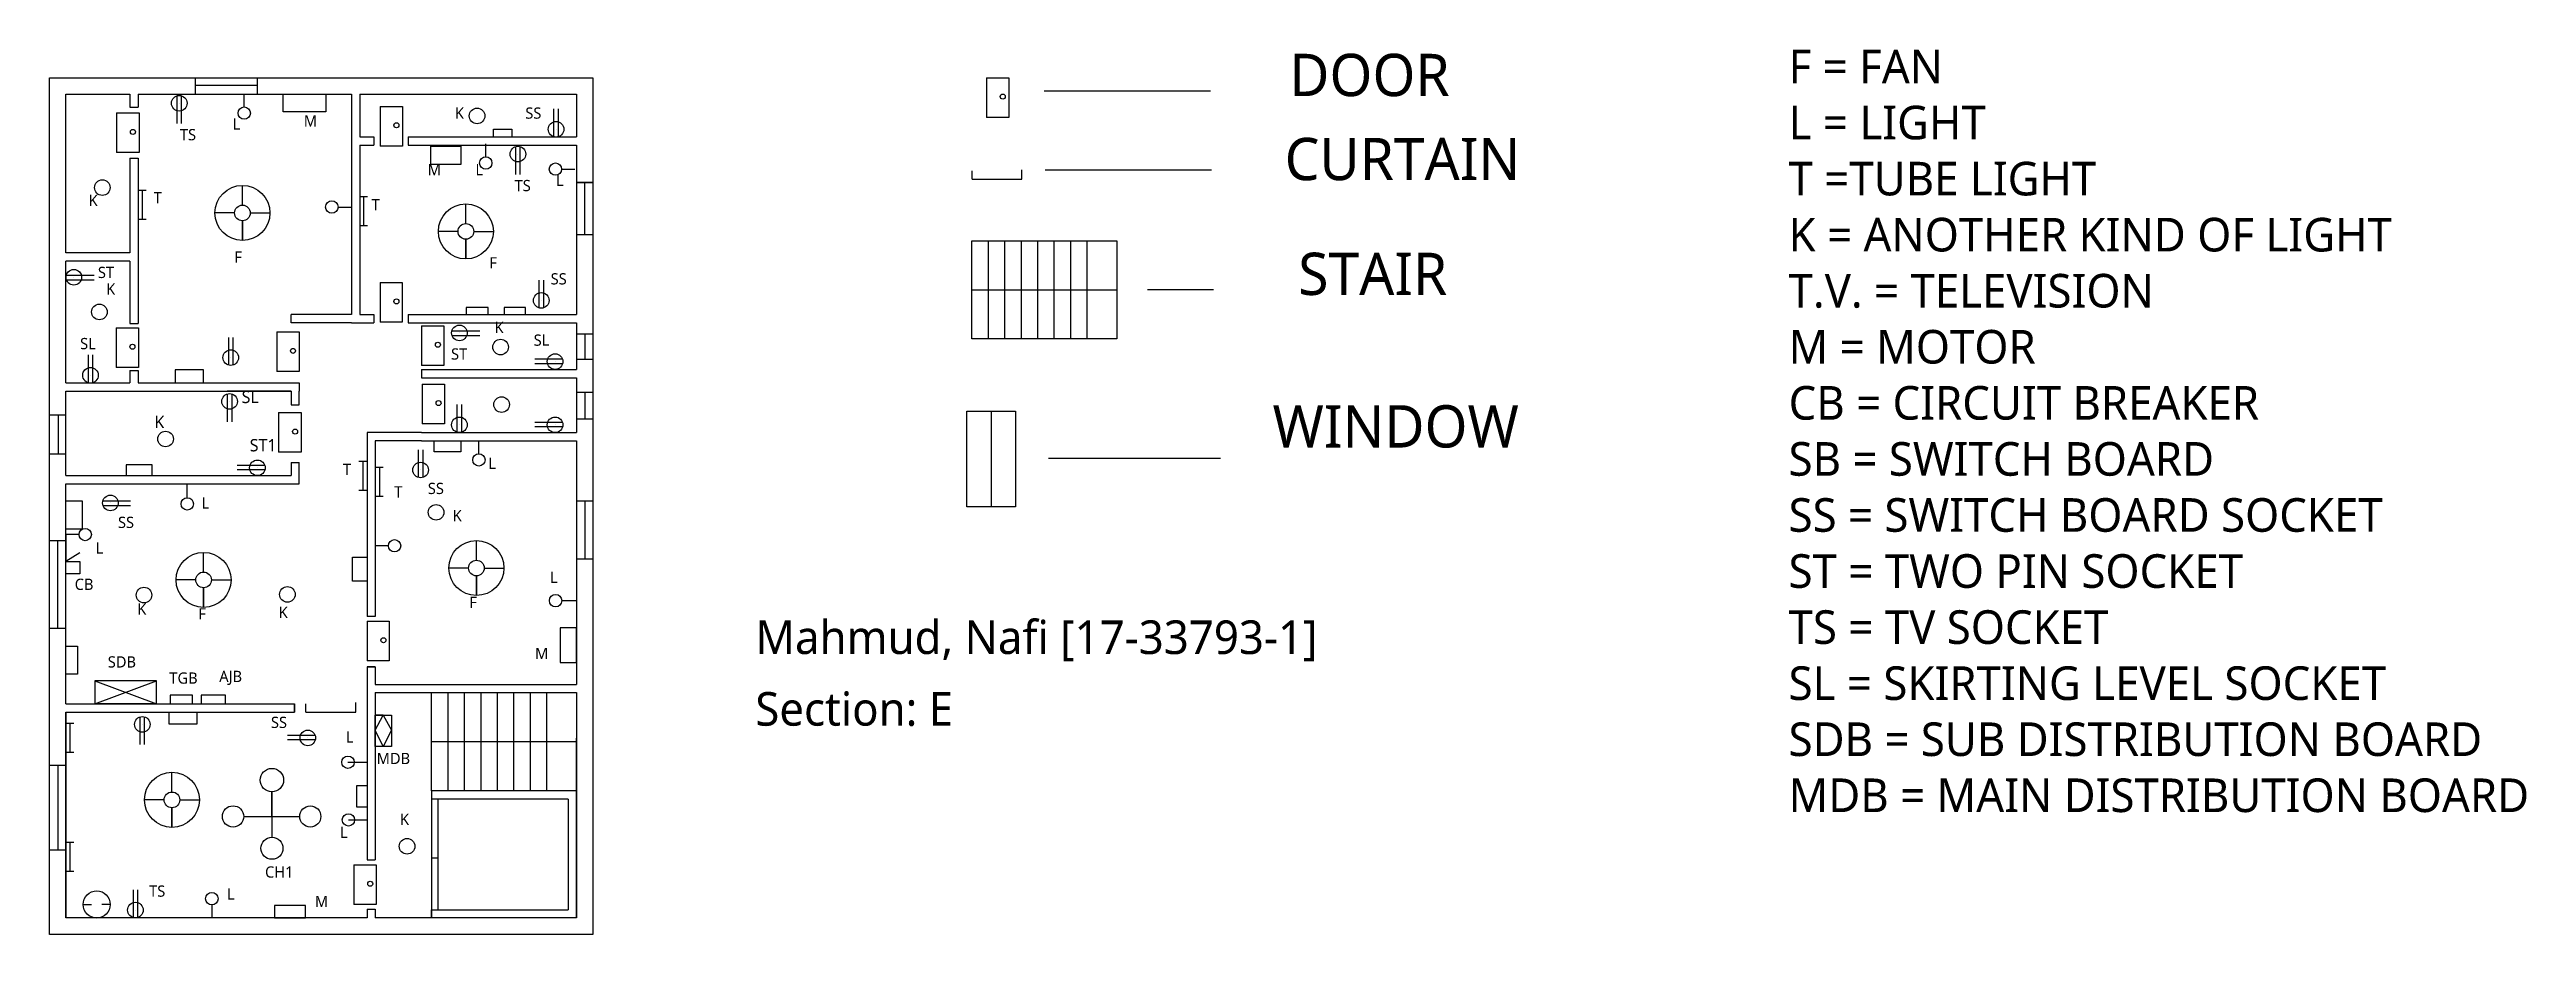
# Model space of a CAD drawing. Header units: inches. Extents: x 15 to 165, y -25 to 29.
import ezdxf

# ---------------------------------------------------------------- set-up
doc = ezdxf.new("R2010")
doc.units = ezdxf.units.IN
doc.header["$MEASUREMENT"] = 0
doc.styles.get("Standard").update_dxf_attribs({"font": 'Yu Gothic.ttf'})

# ---------------------------------------------------------------- blocks, each defined once
blk = doc.blocks.new('A$C4D064DB7')
for p, q in [((0, 2.41), (0, 0)), ((0, 2.41), (1.35, 2.41)), ((1.35, 2.41), (1.35, 0)), ((1.35, 0), (0, 0))]:
    blk.add_line(p, q)
blk.add_circle((0.99, 1.26), 0.153)
blk = doc.blocks.new('A$C2431727E')
blk.add_line((0.38, 0.38), (1.54, 0.38))
blk.add_circle((0.38, 0.38), 0.376)

msp = doc.modelspace()

# ---------------------------------------------------------------- linework, layer by layer
for p, q in [((23.91, 26.46), (23.91, 27.46)), ((27.69, 26.46), (27.69, 27.46)), ((71.96, 27.45), (71.96, 25.05)), ((71.96, 27.45), (73.32, 27.45)), ((73.32, 27.45), (73.32, 25.05)), ((19.94, 26.46), (19.94, 25.67)), ((19.94, 25.67), (20.44, 25.67)), ((20.44, 26.46), (20.44, 25.67)), ((22.78, 26.36), (22.78, 25.23)), ((22.93, 25.91), (22.93, 25.91)), ((22.93, 25.91), (22.93, 25.91)), ((23.05, 26.37), (23.05, 25.22)), ((23.91, 27), (27.69, 27)), ((26.88, 25.69), (26.88, 26.48)), ((33.39, 26.46), (33.39, 13.08)), ((33.89, 26.46), (33.89, 23.86)), ((33.89, 26.46), (33.89, 26.46)), ((33.89, 26.46), (33.89, 26.46)), ((33.89, 26.46), (33.89, 26.46)), ((35.13, 25.71), (35.13, 23.31)), ((35.13, 25.71), (36.49, 25.71)), ((36.49, 25.71), (36.49, 23.31)), ((75.47, 26.66), (85.57, 26.66)), ((19.13, 25.32), (19.13, 22.91)), ((19.13, 25.32), (20.49, 25.32)), ((20.49, 25.32), (20.49, 22.91)), ((22.78, 25.23), (22.78, 24.68)), ((23.05, 25.22), (23.05, 24.68)), ((42.01, 23.86), (42.01, 24.33)), ((42.01, 24.33), (43.13, 24.33)), ((43.13, 24.33), (43.13, 23.86)), ((45.69, 25.02), (45.69, 25.56)), ((45.69, 23.87), (45.69, 25.02)), ((45.82, 24.33), (45.82, 24.33)), ((45.82, 24.33), (45.82, 24.33)), ((45.97, 25.02), (45.97, 25.56)), ((45.97, 23.88), (45.97, 25.02)), ((73.32, 25.05), (71.96, 25.05)), ((20.49, 22.91), (19.13, 22.91)), ((19.94, 22.58), (20.44, 22.58)), ((19.94, 22.58), (19.94, 16.82)), ((20.44, 22.58), (20.44, 16.82)), ((33.89, 23.86), (34.76, 23.86)), ((33.89, 23.36), (34.76, 23.36)), ((33.89, 23.36), (33.89, 13.08)), ((34.76, 23.86), (34.76, 23.36)), ((36.49, 23.31), (35.13, 23.31)), ((36.84, 23.86), (36.84, 23.36)), ((36.84, 23.86), (47.05, 23.86)), ((36.84, 23.36), (47.05, 23.36)), ((41.55, 22.66), (41.55, 23.45)), ((43.35, 23.27), (43.35, 22.13)), ((43.5, 22.82), (43.5, 22.82)), ((43.5, 22.82), (43.5, 22.82)), ((43.62, 23.27), (43.62, 22.12)), ((43.35, 22.13), (43.35, 21.59)), ((43.62, 22.12), (43.62, 21.59)), ((46.15, 21.91), (46.95, 21.91)), ((47.05, 21.1), (48.05, 21.1)), ((48.05, 21.1), (47.05, 21.1)), ((47.55, 21.1), (47.55, 17.94)), ((48.05, 21.1), (48.05, 21.1)), ((71.09, 21.3), (71.09, 21.8)), ((71.09, 21.3), (74.11, 21.3)), ((74.11, 21.3), (74.11, 21.87)), ((75.53, 21.87), (85.63, 21.87)), ((20.44, 20.64), (20.92, 20.64)), ((20.68, 20.64), (20.68, 18.86)), ((26.77, 19.73), (26.77, 20.91)), ((32.57, 19.61), (33.37, 19.61)), ((33.89, 20.25), (34.37, 20.25)), ((34.13, 20.25), (34.13, 18.47)), ((40.34, 18.6), (40.34, 19.79)), ((20.92, 18.86), (20.44, 18.86)), ((26.3, 19.25), (25.11, 19.25)), ((26.77, 18.77), (26.77, 17.58)), ((26.77, 17.58), (26.77, 18.77)), ((27.25, 19.25), (28.44, 19.25)), ((34.37, 18.47), (33.89, 18.47)), ((39.86, 18.13), (38.68, 18.13)), ((40.82, 18.13), (42.01, 18.13)), ((19.94, 16.82), (16.05, 16.82)), ((20.44, 16.82), (20.44, 12.55)), ((26.77, 17.58), (26.77, 17.58)), ((40.34, 17.65), (40.34, 16.46)), ((40.34, 16.46), (40.34, 17.65)), ((47.05, 17.94), (48.05, 17.94)), ((71.08, 14.59), (71.08, 17.56)), ((71.08, 17.56), (79.87, 17.56)), ((72.08, 14.59), (72.08, 17.56)), ((73.08, 14.59), (73.08, 17.56)), ((74.08, 14.59), (74.08, 17.56)), ((75.08, 14.59), (75.08, 17.56)), ((76.08, 14.59), (76.08, 17.56)), ((77.08, 14.59), (77.08, 17.56)), ((78.08, 14.59), (78.08, 17.56)), ((79.87, 17.56), (79.87, 11.6)), ((19.94, 16.32), (16.05, 16.32)), ((16.07, 15.47), (17.22, 15.47)), ((16.08, 15.2), (17.21, 15.2)), ((16.53, 15.35), (16.53, 15.35)), ((16.53, 15.35), (16.53, 15.35)), ((17.21, 15.2), (17.76, 15.2)), ((17.22, 15.47), (17.76, 15.47)), ((19.94, 16.32), (19.94, 12.55)), ((40.34, 16.46), (40.34, 16.46)), ((44.8, 14.63), (44.8, 15.17)), ((45.07, 14.62), (45.07, 15.17)), ((35.13, 15.02), (35.13, 12.62)), ((35.13, 15.02), (36.48, 15.02)), ((36.48, 15.02), (36.48, 12.62)), ((44.8, 13.48), (44.8, 14.63)), ((44.92, 13.94), (44.92, 13.94)), ((44.92, 13.94), (44.92, 13.94)), ((45.07, 13.49), (45.07, 14.62)), ((71.08, 11.6), (71.08, 14.59)), ((71.08, 14.59), (79.87, 14.59)), ((72.08, 11.6), (72.08, 14.59)), ((73.08, 11.6), (73.08, 14.59)), ((74.08, 11.6), (74.08, 14.59)), ((75.08, 11.6), (75.08, 14.59)), ((76.08, 11.6), (76.08, 14.59)), ((77.08, 11.6), (77.08, 14.59)), ((78.08, 11.6), (78.08, 14.59)), ((81.74, 14.6), (85.75, 14.6)), ((19.1, 12.28), (19.1, 9.87)), ((19.1, 12.28), (20.46, 12.28)), ((19.94, 12.55), (20.44, 12.55)), ((20.46, 12.28), (20.46, 9.87)), ((33.39, 13.08), (29.72, 13.08)), ((29.72, 12.58), (29.72, 13.08)), ((33.39, 12.58), (29.72, 12.58)), ((33.39, 12.58), (34.76, 12.58)), ((33.39, 12.58), (34.76, 12.58)), ((33.89, 13.08), (34.76, 13.08)), ((34.76, 13.08), (34.76, 12.58)), ((36.48, 12.62), (35.13, 12.62)), ((36.84, 13.08), (36.84, 12.58)), ((36.84, 13.08), (46.39, 13.08)), ((36.84, 12.58), (37.65, 12.58)), ((36.84, 12.58), (46.39, 12.58)), ((37.65, 13.08), (37.65, 13.08)), ((37.65, 12.4), (37.65, 9.99)), ((37.65, 12.4), (39.01, 12.4)), ((39.01, 12.4), (39.01, 9.99)), ((39.49, 12.1), (40.65, 12.1)), ((40.65, 12.1), (41.18, 12.1)), ((46.39, 13.08), (47.05, 13.08)), ((46.39, 12.58), (47.05, 12.58)), ((17.41, 10.1), (17.41, 10.63)), ((17.69, 10.09), (17.69, 10.63)), ((25.94, 11.17), (25.94, 11.7)), ((25.94, 10.02), (25.94, 11.17)), ((26.21, 11.16), (26.21, 11.7)), ((26.21, 10.02), (26.21, 11.16)), ((28.85, 12.03), (28.85, 9.62)), ((28.85, 12.03), (30.21, 12.03)), ((30.21, 12.03), (30.21, 9.62)), ((39.5, 11.82), (40.64, 11.82)), ((39.95, 11.97), (39.95, 11.97)), ((39.95, 11.97), (39.95, 11.97)), ((40.64, 11.82), (41.18, 11.82)), ((47.05, 11.92), (48.05, 11.92)), ((47.56, 11.92), (47.56, 10.37)), ((79.87, 11.6), (71.08, 11.6)), ((17.41, 8.94), (17.41, 10.1)), ((17.54, 9.4), (17.54, 9.4)), ((17.54, 9.4), (17.54, 9.4)), ((17.69, 8.95), (17.69, 10.09)), ((20.46, 9.87), (19.1, 9.87)), ((19.94, 9.68), (20.44, 9.68)), ((19.94, 9.68), (19.94, 8.93)), ((20.44, 9.68), (20.44, 8.93)), ((26.06, 10.47), (26.06, 10.47)), ((26.06, 10.47), (26.06, 10.47)), ((30.21, 9.62), (28.85, 9.62)), ((39.01, 9.99), (37.65, 9.99)), ((37.65, 9.75), (47.05, 9.75)), ((37.65, 9.75), (37.65, 9.25)), ((37.65, 9.25), (47.05, 9.25)), ((45.07, 10.38), (44.53, 10.38)), ((45.07, 10.1), (44.53, 10.1)), ((46.21, 10.38), (45.07, 10.38)), ((46.22, 10.1), (45.07, 10.1)), ((45.76, 10.23), (45.76, 10.23)), ((45.76, 10.23), (45.76, 10.23)), ((47.05, 10.37), (48.05, 10.37)), ((16.05, 8.93), (19.94, 8.93)), ((16.05, 8.43), (19.94, 8.43)), ((19.94, 8.43), (29.72, 8.43)), ((20.44, 8.93), (30.22, 8.93)), ((29.72, 8.43), (25.84, 8.43)), ((25.84, 8.26), (25.84, 7.12)), ((25.99, 7.81), (25.99, 7.81)), ((25.99, 7.81), (25.99, 7.81)), ((26.12, 8.27), (26.12, 7.12)), ((29.72, 8.43), (29.72, 7.61)), ((29.72, 7.61), (30.22, 7.61)), ((30.22, 8.93), (30.22, 8.43)), ((30.22, 7.61), (30.22, 8.43)), ((37.69, 8.85), (37.69, 6.45)), ((37.69, 8.85), (39.04, 8.85)), ((39.04, 8.85), (39.04, 6.45)), ((39.82, 7.09), (39.82, 7.62)), ((40.1, 7.08), (40.1, 7.62)), ((47.05, 8.37), (48.05, 8.37)), ((47.56, 8.37), (47.56, 6.76)), ((16.05, 6.97), (15.05, 6.97)), ((15.57, 6.97), (15.57, 4.6)), ((25.84, 7.12), (25.84, 6.58)), ((26.12, 7.12), (26.12, 6.58)), ((28.97, 7.13), (28.97, 4.73)), ((28.97, 7.13), (30.33, 7.13)), ((30.33, 7.13), (30.33, 4.73)), ((39.04, 6.45), (37.69, 6.45)), ((39.82, 5.94), (39.82, 7.09)), ((39.95, 6.39), (39.95, 6.39)), ((39.95, 6.39), (39.95, 6.39)), ((40.1, 5.94), (40.1, 7.08)), ((45.07, 6.54), (44.53, 6.54)), ((45.07, 6.27), (44.53, 6.27)), ((46.21, 6.54), (45.07, 6.54)), ((46.22, 6.27), (45.07, 6.27)), ((45.76, 6.39), (45.76, 6.39)), ((45.76, 6.39), (45.76, 6.39)), ((47.05, 6.76), (48.05, 6.76)), ((72.24, 7.22), (72.24, 1.42)), ((16.05, 4.6), (15.05, 4.6)), ((30.33, 4.73), (28.97, 4.73)), ((37.65, 5.92), (34.34, 5.92)), ((34.34, 5.92), (34.34, -5.25)), ((34.84, 5.42), (34.84, -5.25)), ((37.65, 5.42), (34.84, 5.42)), ((37.47, 4.35), (37.47, 4.88)), ((37.65, 5.92), (47.05, 5.92)), ((37.65, 5.42), (47.05, 5.42)), ((37.74, 4.34), (37.74, 4.88)), ((41.13, 4.63), (41.13, 5.43)), ((16.05, 3.31), (29.72, 3.31)), ((27, 3.93), (26.45, 3.93)), ((26.99, 3.66), (26.45, 3.66)), ((28.14, 3.66), (26.99, 3.66)), ((28.13, 3.93), (27, 3.93)), ((27.68, 3.78), (27.68, 3.78)), ((27.68, 3.78), (27.68, 3.78)), ((29.72, 4.1), (30.22, 4.1)), ((29.72, 4.1), (29.72, 3.31)), ((30.22, 3.31), (30.22, 4.1)), ((30.22, 2.81), (30.22, 3.31)), ((33.84, 4.18), (34.32, 4.18)), ((34.09, 4.18), (34.09, 2.4)), ((34.84, 3.83), (35.32, 3.83)), ((35.09, 3.83), (35.09, 2.05)), ((37.47, 3.19), (37.47, 4.35)), ((37.59, 3.65), (37.59, 3.65)), ((37.59, 3.65), (37.59, 3.65)), ((37.74, 3.2), (37.74, 4.34)), ((75.73, 4.37), (86.18, 4.37)), ((16.05, 2.81), (30.22, 2.81)), ((18.29, 1.77), (19.44, 1.77)), ((18.75, 1.65), (18.75, 1.65)), ((18.75, 1.65), (18.75, 1.65)), ((19.44, 1.77), (19.98, 1.77)), ((23.42, 1.97), (23.42, 2.76)), ((34.32, 2.4), (33.84, 2.4)), ((35.32, 2.05), (34.84, 2.05)), ((47.05, 1.77), (47.05, 1.77)), ((47.05, 1.77), (48.05, 1.77)), ((47.56, 1.77), (47.56, -1.75)), ((18.3, 1.5), (19.43, 1.5)), ((19.43, 1.5), (19.98, 1.5)), ((16.05, -0.65), (15.05, -0.65)), ((15.53, -0.65), (15.53, -5.97)), ((16.85, -0.27), (16.05, -0.27)), ((16.9, -1.38), (16.05, -1.9)), ((24.41, -2.54), (24.41, -1.35)), ((35.64, -0.95), (34.84, -0.95)), ((40.98, -1.82), (40.98, -0.63)), ((40.5, -2.3), (39.31, -2.3)), ((40.98, -2.77), (40.98, -3.96)), ((40.98, -3.96), (40.98, -2.77)), ((41.46, -2.3), (42.64, -2.3)), ((47.05, -1.75), (48.05, -1.75)), ((23.94, -3.02), (22.75, -3.02)), ((24.41, -3.49), (24.41, -4.68)), ((24.41, -4.68), (24.41, -3.49)), ((24.89, -3.02), (26.08, -3.02)), ((40.98, -3.96), (40.98, -3.96)), ((46.16, -4.28), (46.96, -4.28)), ((46.96, -4.28), (47.05, -4.28)), ((16.05, -5.97), (15.05, -5.97)), ((24.41, -4.68), (24.41, -4.68)), ((34.84, -5.25), (34.34, -5.25)), ((34.34, -8.3), (34.34, -20.01)), ((34.84, -8.3), (34.84, -9.36)), ((17.8, -9.14), (21.54, -10.54)), ((17.8, -10.54), (21.54, -9.14)), ((33.65, -11.04), (33.65, -10.46)), ((34.84, -9.36), (47.05, -9.36)), ((34.84, -9.86), (47.05, -9.86)), ((34.84, -9.86), (34.84, -20.01)), ((38.26, -12.83), (38.26, -9.86)), ((39.26, -12.83), (39.26, -9.86)), ((40.26, -12.83), (40.26, -9.86)), ((41.26, -12.83), (41.26, -9.86)), ((42.26, -12.83), (42.26, -9.86)), ((43.26, -12.83), (43.26, -9.86)), ((44.26, -12.83), (44.26, -9.86)), ((45.26, -12.83), (45.26, -9.86)), ((16.05, -10.54), (29.93, -10.54)), ((16.05, -11.04), (16.05, -23.54)), ((16.05, -23.54), (16.05, -11.04)), ((16.05, -11.04), (29.93, -11.04)), ((16.05, -11.72), (16.53, -11.72)), ((16.29, -11.72), (16.29, -13.5)), ((21.54, -10.54), (17.8, -10.54)), ((20.54, -11.34), (20.54, -12.48)), ((20.69, -11.79), (20.69, -11.79)), ((20.69, -11.79), (20.69, -11.79)), ((20.81, -11.33), (20.81, -12.48)), ((29.93, -10.54), (29.93, -11.04)), ((29.93, -11.04), (29.93, -10.54)), ((29.93, -10.54), (29.93, -11.04)), ((29.93, -11.04), (29.93, -10.54)), ((30.62, -11.04), (30.62, -10.54)), ((30.62, -11.04), (33.65, -11.04)), ((35.32, -11.24), (34.84, -11.24)), ((35.32, -11.24), (34.84, -11.24)), ((35.32, -11.24), (34.84, -11.24)), ((34.84, -12.14), (35.32, -11.24)), ((35.32, -11.24), (35.83, -12.14)), ((16.53, -13.5), (16.05, -13.5)), ((20.54, -12.48), (20.54, -13.02)), ((20.81, -12.48), (20.81, -13.02)), ((30.05, -12.46), (29.51, -12.46)), ((30.05, -12.73), (29.51, -12.73)), ((31.19, -12.46), (30.05, -12.46)), ((31.2, -12.73), (30.05, -12.73)), ((30.74, -12.61), (30.74, -12.61)), ((30.74, -12.61), (30.74, -12.61)), ((35.32, -13.13), (34.84, -12.14)), ((35.83, -12.14), (35.32, -13.13)), ((38.26, -15.83), (38.26, -12.83)), ((38.26, -12.83), (47.05, -12.83)), ((39.26, -15.83), (39.26, -12.83)), ((40.26, -15.83), (40.26, -12.83)), ((41.26, -15.83), (41.26, -12.83)), ((42.26, -15.83), (42.26, -12.83)), ((43.26, -15.83), (43.26, -12.83)), ((44.26, -15.83), (44.26, -12.83)), ((45.26, -15.83), (45.26, -12.83)), ((47.05, -23.54), (47.05, -12.63)), ((16.05, -14.29), (15.05, -14.29)), ((15.56, -14.29), (15.56, -19.43)), ((22.49, -15.9), (22.49, -14.71)), ((22.02, -16.37), (20.83, -16.37)), ((22.97, -16.37), (24.16, -16.37)), ((28.56, -17.38), (28.56, -15.89)), ((28.56, -15.89), (28.56, -18.65)), ((47.05, -15.83), (38.26, -15.83)), ((38.26, -15.83), (38.26, -23.54)), ((38.26, -16.33), (38.26, -23.04)), ((38.64, -16.33), (38.26, -16.33)), ((46.55, -16.33), (38.64, -16.33)), ((38.64, -16.33), (38.64, -23.04)), ((46.55, -16.33), (46.55, -23.04)), ((22.49, -16.85), (22.49, -18.04)), ((22.49, -18.04), (22.49, -16.85)), ((22.49, -18.04), (22.49, -18.04)), ((26.84, -17.38), (30.25, -17.38)), ((16.05, -19.43), (15.05, -19.43)), ((16.05, -18.93), (16.53, -18.93)), ((16.29, -18.93), (16.29, -20.72)), ((16.53, -20.72), (16.05, -20.72)), ((33.54, -20.32), (33.54, -22.72)), ((33.54, -20.32), (34.9, -20.32)), ((34.34, -20.01), (34.84, -20.01)), ((34.9, -20.32), (34.9, -22.72)), ((38.26, -19.89), (38.64, -19.89)), ((20.15, -22.37), (20.15, -21.83)), ((20.15, -23.52), (20.15, -22.37)), ((20.42, -22.38), (20.42, -21.83)), ((20.42, -23.51), (20.42, -22.38)), ((16.05, -23.54), (16.05, -23.54)), ((16.05, -23.54), (16.05, -23.54)), ((17.1, -22.72), (17.6, -22.72)), ((18.75, -22.72), (18.23, -22.72)), ((20.27, -23.06), (20.27, -23.06)), ((20.27, -23.06), (20.27, -23.06)), ((24.91, -22.74), (24.91, -23.54)), ((34.9, -22.72), (33.54, -22.72)), ((34.34, -23), (34.84, -23)), ((34.34, -23), (34.34, -23.54)), ((34.84, -23), (34.84, -23.54)), ((38.26, -23.54), (38.26, -23.04)), ((38.26, -23.04), (46.55, -23.04)), ((38.26, -23.54), (38.26, -23.54)), ((38.26, -23.54), (38.26, -23.54))]:
    msp.add_line(p, q)
for points in [[(15.05, 27.46), (48.05, 27.46), (48.05, -24.54), (15.05, -24.54)], [(15.05, 27.46), (48.05, 27.46), (48.05, -24.54), (15.05, -24.54)], [(15.05, 27.46), (48.05, 27.46), (48.05, -24.54), (15.05, -24.54)], [(15.05, 27.46), (48.05, 27.46), (48.05, -24.54), (15.05, -24.54)], [(29.25, 26.46), (31.84, 26.46), (31.84, 25.39), (29.25, 25.39)], [(38.22, 23.31), (40.03, 23.31), (40.03, 22.2), (38.22, 22.2)], [(40.35, 13.08), (41.7, 13.08), (41.7, 13.52), (40.35, 13.52)], [(42.66, 13.08), (43.97, 13.08), (43.97, 13.52), (42.66, 13.52)], [(22.68, 8.93), (24.41, 8.93), (24.41, 9.72), (22.68, 9.72)], [(70.76, 7.22), (73.72, 7.22), (73.72, 1.42), (70.76, 1.42)], [(38.42, 5.42), (40.04, 5.42), (40.04, 4.75), (38.42, 4.75)], [(19.18, 3.31), (19.18, 3.31), (19.18, 3.31), (19.18, 3.31)], [(19.7, 3.31), (21.28, 3.31), (21.28, 3.96), (19.7, 3.96)], [(16.05, 1.78), (17.04, 1.78), (17.04, 0.05), (16.05, 0.05)], [(16.05, -0.27), (16.05, -0.27), (16.05, -1.9), (16.05, -1.9)], [(16.05, -1.9), (16.9, -1.9), (16.9, -2.65), (16.05, -2.65)], [(34.34, -3.1), (33.46, -3.1), (33.46, -1.65), (34.34, -1.65)], [(47.05, -5.93), (46.07, -5.93), (46.07, -8.03), (47.05, -8.03)], [(16.05, -7.04), (16.75, -7.04), (16.75, -8.75), (16.05, -8.75)], [(34.84, -8.3), (34.34, -8.3), (34.34, -8.3), (34.84, -8.3)], [(17.8, -10.54), (21.54, -10.54), (21.54, -9.14), (17.8, -9.14)], [(22.37, -10.54), (23.74, -10.54), (23.74, -10.02), (22.37, -10.02)], [(24.26, -10.54), (25.75, -10.54), (25.75, -10.02), (24.26, -10.02)], [(22.31, -11.04), (24, -11.04), (24, -11.77), (22.31, -11.77)], [(34.84, -11.24), (35.83, -11.24), (35.83, -13.13), (34.84, -13.13)], [(34.34, -16.81), (33.71, -16.81), (33.71, -15.5), (34.34, -15.5)], [(28.72, -23.54), (30.59, -23.54), (30.59, -22.79), (28.72, -22.79)]]:
    msp.add_lwpolyline(points, close=True)
for points in [[(16.05, 16.82), (16.05, 26.46), (19.94, 26.46)], [(20.44, 26.46), (33.39, 26.46)], [(33.89, 26.46), (47.05, 26.46), (47.05, 23.86)], [(47.05, 23.36), (47.05, 13.08)], [(16.05, 8.93), (16.05, 16.32)], [(47.05, 12.58), (47.05, 9.75)], [(47.05, 9.25), (47.05, 5.92)], [(16.05, 3.31), (16.05, 8.43)], [(47.05, 5.42), (47.05, -9.36)], [(16.05, -10.54), (16.05, 2.81)], [(16.05, -1.38), (16.05, -1.9), (16.9, -1.9)], [(47.05, -9.86), (47.05, -23.54), (34.84, -23.54)], [(34.34, -23.54), (16.05, -23.54), (16.05, -11.04)]]:
    msp.add_lwpolyline(points)
for centre, radius in [((22.93, 25.91), 0.474), ((26.88, 25.31), 0.376), ((41.02, 25.14), 0.474), ((72.95, 26.31), 0.153), ((20.12, 24.17), 0.153), ((36.12, 24.57), 0.153), ((45.82, 24.33), 0.474), ((41.55, 22.28), 0.376), ((43.5, 22.82), 0.474), ((18.26, 20.79), 0.474), ((45.78, 21.91), 0.376), ((26.77, 19.25), 1.67), ((26.77, 19.25), 0.476), ((32.2, 19.61), 0.376), ((40.34, 18.13), 1.67), ((40.34, 18.13), 0.476), ((16.53, 15.35), 0.474), ((18.08, 13.24), 0.474), ((36.12, 13.88), 0.153), ((44.92, 13.94), 0.474), ((39.95, 11.97), 0.474), ((20.09, 11.13), 0.153), ((26.06, 10.47), 0.474), ((29.84, 10.88), 0.153), ((38.64, 11.25), 0.153), ((42.45, 11.11), 0.474), ((45.76, 10.23), 0.474), ((17.54, 9.4), 0.474), ((25.99, 7.81), 0.474), ((38.68, 7.71), 0.153), ((42.51, 7.62), 0.474), ((29.97, 5.98), 0.153), ((39.95, 6.39), 0.474), ((45.76, 6.39), 0.474), ((22.1, 5.53), 0.474), ((41.13, 4.26), 0.376), ((27.68, 3.78), 0.474), ((37.59, 3.65), 0.474), ((18.75, 1.65), 0.474), ((23.42, 1.59), 0.376), ((38.53, 1.08), 0.474), ((17.22, -0.27), 0.376), ((24.41, -3.02), 1.67), ((36.01, -0.95), 0.376), ((40.98, -2.3), 1.67), ((24.41, -3.02), 0.476), ((40.98, -2.3), 0.476), ((20.79, -3.94), 0.474), ((29.5, -3.9), 0.474), ((45.79, -4.28), 0.376), ((20.69, -11.79), 0.474), ((30.74, -12.61), 0.474), ((22.49, -16.37), 1.67), ((28.56, -15.17), 0.712), ((22.49, -16.37), 0.476), ((26.2, -17.38), 0.647), ((30.89, -17.38), 0.644), ((28.56, -19.31), 0.668), ((36.77, -19.19), 0.474), ((17.92, -22.72), 0.822), ((24.91, -22.37), 0.376), ((34.53, -21.46), 0.153), ((20.27, -23.06), 0.474)]:
    msp.add_circle(centre, radius)
msp.add_point((34.84, -12.19))

# ---------------------------------------------------------------- block references
for name, p in [('A$C4D064DB7', (34.34, -7.94)), ('A$C2431727E', (32.8, -14.47)), ('A$C2431727E', (32.83, -17.97))]:
    msp.add_blockref(name, p)

# ---------------------------------------------------------------- texts
for s, height, p in [('DOOR', 2.568, (90.35, 26.34)), ('K', 0.683, (39.67, 24.97)), ('SS', 0.683, (43.95, 24.97)), ('TS', 0.683, (22.97, 23.66)), ('L', 0.683, (26.18, 24.3)), ('M', 0.683, (30.5, 24.49)), ('CURTAIN', 2.568, (90.07, 21.24)), ('M', 0.683, (38.02, 21.53)), ('L', 0.683, (40.92, 21.53)), ('TS', 0.683, (43.3, 20.57)), ('L', 0.683, (45.81, 20.89)), ('K', 0.683, (17.43, 19.67)), ('T', 0.683, (21.38, 19.84)), ('T', 0.683, (34.61, 19.41)), ('F', 0.683, (26.28, 16.23)), ('F', 0.683, (41.76, 15.88)), ('STAIR', 2.568, (90.9, 14.27)), ('ST', 0.683, (17.99, 15.3)), ('SS', 0.683, (45.49, 14.91)), ('K', 0.683, (18.49, 14.29)), ('K', 0.683, (42.08, 11.96)), ('SL', 0.683, (16.91, 10.98)), ('ST', 0.683, (39.44, 10.35)), ('SL', 0.683, (44.46, 11.19)), ('SL', 0.749, (26.72, 7.71)), ('WINDOW', 2.568, (89.34, 5.01)), ('K', 0.749, (21.42, 6.19)), ('ST1', 0.749, (27.21, 4.78)), ('T', 0.683, (32.87, 3.35)), ('L', 0.683, (41.7, 3.71)), ('L', 0.683, (24.28, 1.3)), ('T', 0.683, (35.99, 1.98)), ('SS', 0.683, (38.03, 2.19)), ('SS', 0.683, (19.21, 0.13)), ('K', 0.683, (39.54, 0.54)), ('L', 0.683, (17.85, -1.43)), ('CB', 0.683, (16.58, -3.63)), ('L', 0.683, (45.45, -3.21)), ('K', 0.683, (20.38, -5.13)), ('F', 0.683, (40.55, -4.72)), ('F', 0.683, (24.09, -5.42)), ('K', 0.683, (28.97, -5.33)), ('Mahmud, Nafi [17-33793-1]', 2.0411, (57.92, -7.52)), ('M', 0.683, (44.54, -7.83)), ('SDB', 0.683, (18.59, -8.34)), ('TGB', 0.683, (22.33, -9.32)), ('AJB', 0.683, (25.36, -9.22)), ('Section: E', 2.041, (57.92, -11.87)), ('SS', 0.683, (28.5, -12.01)), ('L', 0.683, (33.05, -12.9)), ('MDB', 0.683, (34.92, -14.2)), ('L', 0.683, (32.69, -18.69)), ('K', 0.683, (36.34, -17.89)), ('CH1', 0.683, (28.14, -21.09)), ('TS', 0.683, (21.1, -22.25)), ('L', 0.683, (25.83, -22.43)), ('M', 0.683, (31.17, -22.88))]:
    msp.add_text(s, height=height).set_placement(p)
at = {"insert": (120.68, 29.16), "char_height": 2.0411, "attachment_point": 1}
msp.add_mtext('{\\fYu Gothic|b0|i0|c128|p34;F = FAN\\PL = LIGHT\\PT =TUBE LIGHT\\PK = ANOTHER KIND OF LIGHT\\PT.V. = TELEVISION\\PM = MOTOR\\PCB = CIRCUIT BREAKER\\PSB = SWITCH BOARD\\PSS = SWITCH BOARD SOCKET\\PST = TWO PIN SOCKET\\PTS = TV SOCKET\\PSL = SKIRTING LEVEL SOCKET\\PSDB = SUB DISTRIBUTION BOARD\\PMDB = MAIN DISTRIBUTION BOARD}', dxfattribs=at)

doc.saveas('drawing.dxf')
